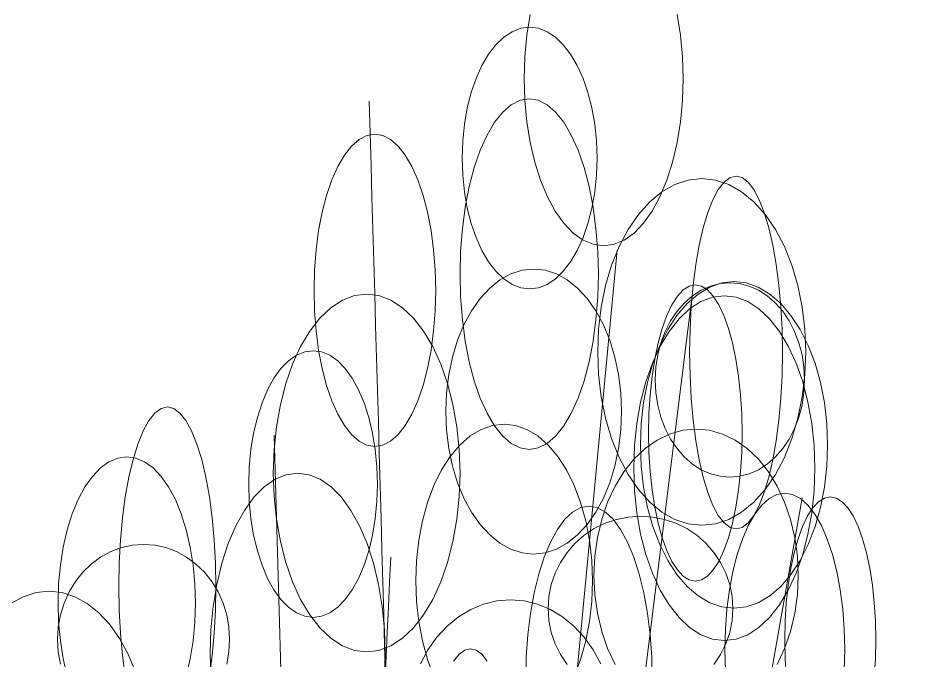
# Model space of a CAD drawing. Header units: millimetres. Extents: x -1800 to 33200, y -8500 to 38400.
# Drawn here: x 4483 to 5395, y 14070 to 14713 of the extents above; entities that cross this region are included whole.
import ezdxf

# ---------------------------------------------------------------- set-up
doc = ezdxf.new("R2010")
doc.units = ezdxf.units.MM
doc.layers.add('E-CEILING', color=7, linetype='Continuous', lineweight=18)
doc.layers.add('E-PLANT', color=3, linetype='Continuous', lineweight=13)

msp = doc.modelspace()

# ---------------------------------------------------------------- linework, layer by layer
at = {"layer": 'E-CEILING'}
for points in [[(258.98, 15961.72), (1066.14, 15606.34), (1873.3, 15444.5), (2680.46, 15350.16), (3487.61, 15260.06), (4294.77, 15128.36), (5101.93, 14952.26), (5909.09, 14778.09), (6716.25, 14679.52), (7523.4, 14717.42), (8330.56, 14902.48), (9137.72, 15181.13), (9944.88, 15453.74), (10752.04, 15617.55), (11559.2, 15613.35), (12366.35, 15452.58), (13173.51, 15210.9), (13980.67, 14991.5), (14787.83, 14876.34), (15594.99, 14889.72), (16402.14, 14991.99), (17209.3, 15105.4), (18016.46, 15157.99), (18823.62, 15122.11), (19630.78, 15028.11), (20437.94, 14946.88), (21245.09, 14951.66), (22052.25, 15080.1), (22859.41, 15317.31), (23666.57, 15610.74), (24473.73, 15961.72)], [(258.98, 15961.72), (1066.14, 15592.22), (1873.3, 15423.95), (2680.46, 15325.87), (3487.61, 15232.19), (4294.77, 15095.26), (5101.93, 14912.16), (5909.09, 14731.08), (6716.25, 14628.59), (7523.4, 14667.99), (8330.56, 14860.4), (9137.72, 15150.12), (9944.88, 15433.56), (10752.04, 15603.87), (11559.2, 15599.52), (12366.35, 15432.35), (13173.51, 15181.07), (13980.67, 14952.96), (14787.83, 14833.23), (15594.99, 14847.14), (16402.14, 14953.46), (17209.3, 15071.39), (18016.46, 15126.06), (18823.62, 15088.76), (19630.78, 14991.02), (20437.94, 14906.56), (21245.09, 14911.54), (22052.25, 15045.08), (22859.41, 15291.71), (23666.57, 15596.8), (24473.73, 15961.72)], [(258.98, 15961.72), (1066.14, 15578.11), (1873.3, 15403.4), (2680.46, 15301.58), (3487.61, 15204.32), (4294.77, 15062.15), (5101.93, 14872.06), (5909.09, 14684.06), (6716.25, 14577.66), (7523.4, 14618.56), (8330.56, 14818.33), (9137.72, 15119.11), (9944.88, 15413.38), (10752.04, 15590.2), (11559.2, 15585.68), (12366.35, 15412.13), (13173.51, 15151.25), (13980.67, 14914.42), (14787.83, 14790.11), (15594.99, 14804.56), (16402.14, 14914.94), (17209.3, 15037.37), (18016.46, 15094.14), (18823.62, 15055.41), (19630.78, 14953.93), (20437.94, 14866.25), (21245.09, 14871.41), (22052.25, 15010.06), (22859.41, 15266.11), (23666.57, 15582.85), (24473.73, 15961.72)]]:
    msp.add_spline(points, degree=3, dxfattribs=at)
at = {"layer": 'E-PLANT'}
for q in [(5082.85, 14480.67), (5157.94, 14435.45), (4739.25, 14295.43), (5267.92, 14232.59)]:
    msp.add_line((4812.73, 11663.48), q, dxfattribs=at)
for points in [[(5142.76, 14716.48), (5146.11, 14695.75), (5148.14, 14674.28), (5148.82, 14652.43), (5148.82, 14652.43), (5148.14, 14630.59), (5146.11, 14609.12), (5142.76, 14588.39), (5138.15, 14568.75), (5132.36, 14550.55), (5125.49, 14534.09), (5117.66, 14519.66), (5108.99, 14507.5), (5099.65, 14497.81), (5089.78, 14490.78), (5079.57, 14486.51), (5069.17, 14485.07), (5058.77, 14486.51), (5048.55, 14490.78), (5038.69, 14497.81), (5029.34, 14507.5), (5020.68, 14519.66), (5012.85, 14534.09), (5005.98, 14550.55), (5000.19, 14568.75), (4995.58, 14588.39), (4992.23, 14609.12), (4990.2, 14630.59), (4989.52, 14652.43), (4990.2, 14674.28), (4992.23, 14695.75), (4995.58, 14716.48)], [(4590.09, 14053.86), (4587.28, 14074.97), (4585.23, 14097.25), (4583.99, 14120.34), (4583.57, 14143.82), (4583.99, 14167.31), (4585.23, 14190.39), (4587.28, 14212.67), (4590.09, 14233.78), (4593.63, 14253.35), (4597.83, 14271.05), (4602.61, 14286.56), (4607.91, 14299.64), (4613.61, 14310.05), (4619.64, 14317.61), (4625.88, 14322.2), (4632.24, 14323.74), (4638.59, 14322.2), (4644.83, 14317.61), (4650.86, 14310.05), (4656.57, 14299.64), (4661.86, 14286.56), (4666.65, 14271.05), (4670.84, 14253.35), (4674.38, 14233.78), (4677.19, 14212.67), (4679.24, 14190.39), (4680.48, 14167.31), (4680.9, 14143.82), (4680.9, 14143.82), (4680.48, 14120.34), (4679.24, 14097.25), (4677.19, 14074.97), (4674.38, 14053.86)], [(4899.22, 14053.93), (4892.79, 14071.01), (4887.67, 14089.44), (4883.94, 14108.9), (4881.68, 14129.05), (4880.93, 14149.55), (4881.68, 14170.05), (4883.94, 14190.21), (4887.67, 14209.66), (4892.79, 14228.09), (4899.22, 14245.17), (4906.86, 14260.62), (4915.56, 14274.17), (4925.19, 14285.58), (4935.58, 14294.67), (4946.54, 14301.27), (4957.9, 14305.28), (4969.46, 14306.63), (4981.01, 14305.28), (4992.37, 14301.27), (5003.34, 14294.67), (5013.72, 14285.58), (5023.35, 14274.17), (5032.06, 14260.62), (5039.69, 14245.17), (5046.13, 14228.09), (5051.25, 14209.66), (5054.97, 14190.21), (5057.23, 14170.05), (5057.99, 14149.55), (5057.99, 14149.55), (5057.23, 14129.05), (5054.97, 14108.9), (5051.25, 14089.44), (5046.13, 14071.01), (5039.69, 14053.93)], [(5080.55, 14066), (5073.12, 14081.92), (5067.19, 14099.1), (5062.89, 14117.24), (5060.28, 14136.03), (5059.4, 14155.14), (5060.28, 14174.25), (5062.89, 14193.04), (5067.19, 14211.18), (5073.12, 14228.36), (5080.55, 14244.29), (5089.38, 14258.69), (5099.45, 14271.32), (5110.58, 14281.96), (5122.59, 14290.43), (5135.27, 14296.59), (5148.4, 14300.32), (5161.76, 14301.58), (5175.12, 14300.32), (5188.25, 14296.59), (5200.93, 14290.43), (5212.93, 14281.96), (5224.07, 14271.32), (5234.13, 14258.69), (5242.96, 14244.29), (5250.4, 14228.36), (5256.32, 14211.18), (5260.62, 14193.04), (5263.24, 14174.25), (5264.11, 14155.14), (5264.11, 14155.14), (5263.24, 14136.03), (5260.62, 14117.24), (5256.32, 14099.1), (5250.4, 14081.92), (5242.96, 14066)], [(4531.95, 14054.24), (4527.97, 14071.42), (4525.07, 14089.55), (4523.31, 14108.33), (4522.72, 14127.44), (4523.31, 14146.55), (4525.07, 14165.33), (4527.97, 14183.46), (4531.95, 14200.64), (4536.95, 14216.56), (4542.89, 14230.96), (4549.67, 14243.58), (4557.16, 14254.22), (4565.23, 14262.69), (4573.76, 14268.85), (4582.6, 14272.58), (4591.59, 14273.84), (4600.57, 14272.58), (4609.41, 14268.85), (4617.94, 14262.69), (4626.02, 14254.22), (4633.51, 14243.58), (4640.28, 14230.96), (4646.22, 14216.56), (4651.22, 14200.64), (4655.21, 14183.46), (4658.1, 14165.33), (4659.86, 14146.55), (4660.45, 14127.44), (4660.45, 14127.44), (4659.86, 14108.33), (4658.1, 14089.55), (4655.21, 14071.42), (4651.22, 14054.24)], [(4675.86, 14053.58), (4675.11, 14077.12), (4675.86, 14100.66), (4678.1, 14123.8), (4681.78, 14146.13), (4686.85, 14167.29), (4693.22, 14186.91), (4700.78, 14204.64), (4709.4, 14220.2), (4718.93, 14233.3), (4729.21, 14243.73), (4740.06, 14251.32), (4751.3, 14255.92), (4762.74, 14257.46), (4774.18, 14255.92), (4785.42, 14251.32), (4796.27, 14243.73), (4806.55, 14233.3), (4816.09, 14220.2), (4824.7, 14204.64), (4832.26, 14186.91), (4838.63, 14167.29), (4843.7, 14146.13), (4847.38, 14123.8), (4849.62, 14100.66), (4850.37, 14077.12), (4850.37, 14077.12), (4849.62, 14053.58)], [(5191.03, 14060.34), (5190.51, 14080.78), (5191.03, 14101.22), (5192.56, 14121.31), (5195.08, 14140.7), (5198.56, 14159.07), (5202.93, 14176.1), (5208.11, 14191.5), (5214.02, 14205), (5220.55, 14216.38), (5227.6, 14225.44), (5235.05, 14232.03), (5242.76, 14236.02), (5250.6, 14237.36), (5258.44, 14236.02), (5266.15, 14232.03), (5273.59, 14225.44), (5280.64, 14216.38), (5287.18, 14205), (5293.09, 14191.5), (5298.27, 14176.1), (5302.64, 14159.07), (5306.11, 14140.7), (5308.64, 14121.31), (5310.17, 14101.22), (5310.69, 14080.78), (5310.69, 14080.78), (5310.17, 14060.34)], [(5252.07, 14053.72), (5250.91, 14072.06), (5250.51, 14090.73), (5250.91, 14109.39), (5252.07, 14127.73), (5253.99, 14145.45), (5256.63, 14162.22), (5259.94, 14177.77), (5263.88, 14191.84), (5268.36, 14204.17), (5273.32, 14214.56), (5278.68, 14222.83), (5284.33, 14228.84), (5290.18, 14232.49), (5296.13, 14233.72), (5302.09, 14232.49), (5307.94, 14228.84), (5313.59, 14222.83), (5318.94, 14214.56), (5323.9, 14204.17), (5328.39, 14191.84), (5332.33, 14177.77), (5335.64, 14162.22), (5338.28, 14145.45), (5340.2, 14127.73), (5341.36, 14109.39), (5341.75, 14090.73), (5341.75, 14090.73), (5341.36, 14072.06), (5340.2, 14053.72)], [(4991.1, 14050.48), (4991.64, 14073.19), (4993.26, 14095.51), (4995.92, 14117.06), (4999.59, 14137.48), (5004.19, 14156.4), (5009.66, 14173.51), (5015.89, 14188.52), (5022.79, 14201.16), (5030.22, 14211.23), (5038.07, 14218.55), (5046.2, 14222.99), (5054.48, 14224.48), (5062.75, 14222.99), (5070.88, 14218.55), (5078.73, 14211.23), (5086.17, 14201.16), (5093.06, 14188.52), (5099.29, 14173.51), (5104.76, 14156.4), (5109.37, 14137.48), (5113.03, 14117.06), (5115.7, 14095.51), (5117.32, 14073.19), (5117.86, 14050.48)], [(5032.67, 14065.76), (5025.95, 14075.8), (5020.59, 14086.63), (5016.7, 14098.07), (5014.34, 14109.92), (5013.55, 14121.97), (5014.34, 14134.02), (5016.7, 14145.87), (5020.59, 14157.3), (5025.95, 14168.14), (5032.67, 14178.18), (5040.65, 14187.26), (5049.75, 14195.22), (5059.81, 14201.93), (5070.67, 14207.28), (5082.13, 14211.16), (5094, 14213.51), (5106.08, 14214.3), (5118.16, 14213.51), (5130.03, 14211.16), (5141.49, 14207.28), (5152.34, 14201.93), (5162.41, 14195.22), (5171.5, 14187.26), (5179.49, 14178.18), (5186.21, 14168.14), (5191.56, 14157.3), (5195.45, 14145.87), (5197.81, 14134.02), (5198.61, 14121.97), (5198.61, 14121.97), (5197.81, 14109.92), (5195.45, 14098.07), (5191.56, 14086.63), (5186.21, 14075.8), (5179.49, 14065.76)], [(4525.22, 14066.33), (4523.03, 14078.54), (4522.29, 14090.97), (4523.03, 14103.4), (4525.22, 14115.61), (4528.85, 14127.4), (4533.83, 14138.57), (4540.09, 14148.93), (4547.53, 14158.29), (4556, 14166.5), (4565.37, 14173.42), (4575.48, 14178.93), (4586.15, 14182.93), (4597.21, 14185.36), (4608.45, 14186.18), (4619.7, 14185.36), (4630.76, 14182.93), (4641.43, 14178.93), (4651.54, 14173.42), (4660.91, 14166.5), (4669.38, 14158.29), (4676.81, 14148.93), (4683.08, 14138.57), (4688.06, 14127.4), (4691.68, 14115.61), (4693.88, 14103.4), (4694.62, 14090.97), (4694.62, 14090.97), (4693.88, 14078.54), (4691.68, 14066.33)], [(4475.53, 14126.98), (4487.91, 14133.77), (4500.73, 14137.89), (4513.77, 14139.27), (4526.81, 14137.89), (4539.63, 14133.77), (4552.01, 14126.98), (4563.73, 14117.64), (4574.6, 14105.91), (4584.43, 14091.99), (4593.05, 14076.11), (4600.31, 14058.55)], [(4885.62, 14066.59), (4893.2, 14080.53), (4902.19, 14093.14), (4912.44, 14104.2), (4923.78, 14113.52), (4936.01, 14120.93), (4948.93, 14126.32), (4962.3, 14129.6), (4975.91, 14130.69), (4989.52, 14129.6), (5002.9, 14126.32), (5015.81, 14120.93), (5028.04, 14113.52), (5039.38, 14104.2), (5049.64, 14093.14), (5058.63, 14080.53), (5066.21, 14066.59)], [(4918.88, 14069.29), (4924.34, 14076.09), (4929.99, 14080.22), (4935.75, 14081.6), (4941.5, 14080.22), (4947.16, 14076.09), (4952.62, 14069.29)]]:
    msp.add_lwpolyline(points, dxfattribs=at)
for points in [[(5062.51, 14572.87), (5061.93, 14555.78), (5060.21, 14538.98), (5057.37, 14522.77), (5053.46, 14507.41), (5048.55, 14493.17), (5042.73, 14480.29), (5036.09, 14469), (5028.74, 14459.49), (5020.82, 14451.91), (5012.46, 14446.41), (5003.79, 14443.07), (4994.98, 14441.95), (4986.16, 14443.07), (4977.5, 14446.41), (4969.14, 14451.91), (4961.21, 14459.49), (4953.87, 14469), (4947.23, 14480.29), (4941.4, 14493.17), (4936.5, 14507.41), (4932.59, 14522.77), (4929.75, 14538.98), (4928.03, 14555.78), (4927.45, 14572.87), (4928.03, 14589.96), (4929.75, 14606.76), (4932.59, 14622.97), (4936.5, 14638.33), (4941.4, 14652.57), (4947.23, 14665.45), (4953.87, 14676.74), (4961.21, 14686.25), (4969.14, 14693.83), (4977.5, 14699.33), (4986.16, 14702.67), (4994.98, 14703.79), (5003.79, 14702.67), (5012.46, 14699.33), (5020.82, 14693.83), (5028.74, 14686.25), (5036.09, 14676.74), (5042.73, 14665.45), (5048.55, 14652.57), (5053.46, 14638.33), (5057.37, 14622.97), (5060.21, 14606.76), (5061.93, 14589.96), (5062.51, 14572.87)], [(5063.84, 14456.67), (5063.25, 14433.77), (5061.48, 14411.25), (5058.57, 14389.52), (5054.56, 14368.93), (5049.53, 14349.85), (5043.56, 14332.59), (5036.74, 14317.46), (5029.21, 14304.7), (5021.08, 14294.55), (5012.5, 14287.17), (5003.62, 14282.69), (4994.58, 14281.19), (4985.53, 14282.69), (4976.65, 14287.17), (4968.07, 14294.55), (4959.94, 14304.7), (4952.41, 14317.46), (4945.6, 14332.59), (4939.62, 14349.85), (4934.59, 14368.93), (4930.58, 14389.52), (4927.67, 14411.25), (4925.9, 14433.77), (4925.31, 14456.67), (4925.9, 14479.58), (4927.67, 14502.09), (4930.58, 14523.82), (4934.59, 14544.41), (4939.62, 14563.5), (4945.6, 14580.75), (4952.41, 14595.89), (4959.94, 14608.64), (4968.07, 14618.79), (4976.65, 14626.17), (4985.53, 14630.65), (4994.58, 14632.15), (5003.62, 14630.65), (5012.5, 14626.17), (5021.08, 14618.79), (5029.21, 14608.64), (5036.74, 14595.89), (5043.56, 14580.75), (5049.53, 14563.5), (5054.56, 14544.41), (5058.57, 14523.82), (5061.48, 14502.09), (5063.25, 14479.58), (5063.84, 14456.67)], [(4900.99, 14440.38), (4900.47, 14419.98), (4898.92, 14399.93), (4896.36, 14380.58), (4892.83, 14362.25), (4888.4, 14345.25), (4883.15, 14329.88), (4877.15, 14316.4), (4870.53, 14305.05), (4863.38, 14296.01), (4855.83, 14289.44), (4848.01, 14285.45), (4840.06, 14284.11), (4832.1, 14285.45), (4824.28, 14289.44), (4816.74, 14296.01), (4809.59, 14305.05), (4802.96, 14316.4), (4796.97, 14329.88), (4791.71, 14345.25), (4787.28, 14362.25), (4783.76, 14380.58), (4781.19, 14399.93), (4779.64, 14419.98), (4779.12, 14440.38), (4779.64, 14460.77), (4781.19, 14480.82), (4783.76, 14500.18), (4787.28, 14518.51), (4791.71, 14535.51), (4796.97, 14550.87), (4802.96, 14564.35), (4809.59, 14575.71), (4816.74, 14584.75), (4824.28, 14591.32), (4832.1, 14595.31), (4840.06, 14596.64), (4848.01, 14595.31), (4855.83, 14591.32), (4863.38, 14584.75), (4870.53, 14575.71), (4877.15, 14564.35), (4883.15, 14550.87), (4888.4, 14535.51), (4892.83, 14518.51), (4896.36, 14500.18), (4898.92, 14480.82), (4900.47, 14460.77), (4900.99, 14440.38)], [(5248.26, 14378.15), (5247.86, 14355.1), (5246.68, 14332.44), (5244.72, 14310.57), (5242.03, 14289.85), (5238.65, 14270.65), (5234.64, 14253.28), (5230.07, 14238.05), (5225.01, 14225.22), (5219.56, 14215), (5213.8, 14207.58), (5207.83, 14203.07), (5201.77, 14201.56), (5195.7, 14203.07), (5189.73, 14207.58), (5183.97, 14215), (5178.52, 14225.22), (5173.46, 14238.05), (5168.89, 14253.28), (5164.88, 14270.65), (5161.5, 14289.85), (5158.81, 14310.57), (5156.85, 14332.44), (5155.67, 14355.1), (5155.27, 14378.15), (5155.67, 14401.2), (5156.85, 14423.85), (5158.81, 14445.72), (5161.5, 14466.44), (5164.88, 14485.64), (5168.89, 14503.01), (5173.46, 14518.24), (5178.52, 14531.07), (5183.97, 14541.29), (5189.73, 14548.71), (5195.7, 14553.22), (5201.77, 14554.73), (5207.83, 14553.22), (5213.8, 14548.71), (5219.56, 14541.29), (5225.01, 14531.07), (5230.07, 14518.24), (5234.64, 14503.01), (5238.65, 14485.64), (5242.03, 14466.44), (5244.72, 14445.72), (5246.68, 14423.85), (5247.86, 14401.2), (5248.26, 14378.15)], [(5271.66, 14378.77), (5270.77, 14356.12), (5268.11, 14333.85), (5263.73, 14312.35), (5257.7, 14291.99), (5250.12, 14273.12), (5241.13, 14256.05), (5230.88, 14241.08), (5219.54, 14228.47), (5207.31, 14218.43), (5194.4, 14211.13), (5181.03, 14206.7), (5167.42, 14205.22), (5153.82, 14206.7), (5140.44, 14211.13), (5127.53, 14218.43), (5115.3, 14228.47), (5103.97, 14241.08), (5093.72, 14256.05), (5084.73, 14273.12), (5077.15, 14291.99), (5071.12, 14312.35), (5066.74, 14333.85), (5064.08, 14356.12), (5063.19, 14378.77), (5064.08, 14401.42), (5066.74, 14423.69), (5071.12, 14445.18), (5077.15, 14465.54), (5084.73, 14484.42), (5093.72, 14501.48), (5103.97, 14516.45), (5115.3, 14529.06), (5127.53, 14539.11), (5140.44, 14546.4), (5153.82, 14550.83), (5167.42, 14552.32), (5181.03, 14550.83), (5194.4, 14546.4), (5207.31, 14539.11), (5219.54, 14529.06), (5230.88, 14516.45), (5241.13, 14501.48), (5250.12, 14484.42), (5257.7, 14465.54), (5263.73, 14445.18), (5268.11, 14423.69), (5270.77, 14401.42), (5271.66, 14378.77)], [(5087.03, 14319.1), (5086.28, 14300.48), (5084.04, 14282.18), (5080.34, 14264.52), (5075.24, 14247.78), (5068.85, 14232.27), (5061.26, 14218.24), (5052.6, 14205.94), (5043.03, 14195.57), (5032.71, 14187.32), (5021.81, 14181.32), (5010.52, 14177.68), (4999.03, 14176.46), (4987.54, 14177.68), (4976.25, 14181.32), (4965.35, 14187.32), (4955.03, 14195.57), (4945.45, 14205.94), (4936.8, 14218.24), (4929.21, 14232.27), (4922.81, 14247.78), (4917.72, 14264.52), (4914.02, 14282.18), (4911.78, 14300.48), (4911.02, 14319.1), (4911.78, 14337.72), (4914.02, 14356.02), (4917.72, 14373.69), (4922.81, 14390.42), (4929.21, 14405.93), (4936.8, 14419.96), (4945.45, 14432.26), (4955.03, 14442.63), (4965.35, 14450.88), (4976.25, 14456.88), (4987.54, 14460.52), (4999.03, 14461.74), (5010.52, 14460.52), (5021.81, 14456.88), (5032.71, 14450.88), (5043.03, 14442.63), (5052.6, 14432.26), (5061.26, 14419.96), (5068.85, 14405.93), (5075.24, 14390.42), (5080.34, 14373.69), (5084.04, 14356.02), (5086.28, 14337.72), (5087.03, 14319.1)], [(5293.47, 14285.68), (5292.67, 14264.34), (5290.27, 14243.37), (5286.33, 14223.12), (5280.91, 14203.94), (5274.09, 14186.16), (5266, 14170.08), (5256.78, 14155.98), (5246.58, 14144.1), (5235.58, 14134.64), (5223.96, 14127.76), (5211.93, 14123.59), (5199.69, 14122.19), (5187.45, 14123.59), (5175.42, 14127.76), (5163.81, 14134.64), (5152.8, 14144.1), (5142.61, 14155.98), (5133.38, 14170.08), (5125.29, 14186.16), (5118.48, 14203.94), (5113.05, 14223.12), (5109.11, 14243.37), (5106.72, 14264.34), (5105.92, 14285.68), (5106.72, 14307.02), (5109.11, 14327.99), (5113.05, 14348.24), (5118.48, 14367.42), (5125.29, 14385.21), (5133.38, 14401.28), (5142.61, 14415.38), (5152.8, 14427.27), (5163.81, 14436.72), (5175.42, 14443.6), (5187.45, 14447.77), (5199.69, 14449.17), (5211.93, 14447.77), (5223.96, 14443.6), (5235.58, 14436.72), (5246.58, 14427.27), (5256.78, 14415.38), (5266, 14401.28), (5274.09, 14385.21), (5280.91, 14367.42), (5286.33, 14348.24), (5290.27, 14327.99), (5292.67, 14307.02), (5293.47, 14285.68)], [(5207.78, 14297.53), (5207.38, 14278.18), (5206.18, 14259.16), (5204.21, 14240.79), (5201.5, 14223.39), (5198.1, 14207.27), (5194.06, 14192.68), (5189.45, 14179.9), (5184.36, 14169.12), (5178.87, 14160.54), (5173.07, 14154.31), (5167.06, 14150.52), (5160.94, 14149.25), (5154.83, 14150.52), (5148.82, 14154.31), (5143.02, 14160.54), (5137.53, 14169.12), (5132.43, 14179.9), (5127.83, 14192.68), (5123.79, 14207.27), (5120.39, 14223.39), (5117.68, 14240.79), (5115.71, 14259.16), (5114.51, 14278.18), (5114.11, 14297.53), (5114.51, 14316.89), (5115.71, 14335.91), (5117.68, 14354.28), (5120.39, 14371.67), (5123.79, 14387.8), (5127.83, 14402.38), (5132.43, 14415.17), (5137.53, 14425.95), (5143.02, 14434.53), (5148.82, 14440.76), (5154.83, 14444.55), (5160.94, 14445.81), (5167.06, 14444.55), (5173.07, 14440.76), (5178.87, 14434.53), (5184.36, 14425.95), (5189.45, 14415.17), (5194.06, 14402.38), (5198.1, 14387.8), (5201.5, 14371.67), (5204.21, 14354.28), (5206.18, 14335.91), (5207.38, 14316.89), (5207.78, 14297.53)], [(5270.35, 14350.74), (5269.71, 14338.04), (5267.8, 14325.56), (5264.66, 14313.52), (5260.33, 14302.1), (5254.89, 14291.52), (5248.44, 14281.96), (5241.08, 14273.57), (5232.95, 14266.5), (5224.17, 14260.87), (5214.91, 14256.78), (5205.31, 14254.3), (5195.55, 14253.47), (5185.78, 14254.3), (5176.19, 14256.78), (5166.92, 14260.87), (5158.14, 14266.5), (5150.01, 14273.57), (5142.65, 14281.96), (5136.2, 14291.52), (5130.77, 14302.1), (5126.44, 14313.52), (5123.29, 14325.56), (5121.38, 14338.04), (5120.74, 14350.74), (5121.38, 14363.44), (5123.29, 14375.92), (5126.44, 14387.97), (5130.77, 14399.38), (5136.2, 14409.96), (5142.65, 14419.52), (5150.01, 14427.91), (5158.14, 14434.98), (5166.92, 14440.61), (5176.19, 14444.7), (5185.78, 14447.18), (5195.55, 14448.02), (5205.31, 14447.18), (5214.91, 14444.7), (5224.17, 14440.61), (5232.95, 14434.98), (5241.08, 14427.91), (5248.44, 14419.52), (5254.89, 14409.96), (5260.33, 14399.38), (5264.66, 14387.97), (5267.8, 14375.92), (5269.71, 14363.44), (5270.35, 14350.74)], [(4925.4, 14257.58), (4924.6, 14234.21), (4922.21, 14211.24), (4918.28, 14189.06), (4912.87, 14168.06), (4906.07, 14148.58), (4898, 14130.98), (4888.8, 14115.53), (4878.62, 14102.52), (4867.64, 14092.16), (4856.06, 14084.64), (4844.05, 14080.07), (4831.84, 14078.53), (4819.63, 14080.07), (4807.63, 14084.64), (4796.04, 14092.16), (4785.06, 14102.52), (4774.88, 14115.53), (4765.68, 14130.98), (4757.61, 14148.58), (4750.81, 14168.06), (4745.4, 14189.06), (4741.47, 14211.24), (4739.08, 14234.21), (4738.28, 14257.58), (4739.08, 14280.95), (4741.47, 14303.92), (4745.4, 14326.09), (4750.81, 14347.1), (4757.61, 14366.57), (4765.68, 14384.18), (4774.88, 14399.62), (4785.06, 14412.63), (4796.04, 14422.99), (4807.63, 14430.52), (4819.63, 14435.09), (4831.84, 14436.62), (4844.05, 14435.09), (4856.06, 14430.52), (4867.64, 14422.99), (4878.62, 14412.63), (4888.8, 14399.62), (4898, 14384.18), (4906.07, 14366.57), (4912.87, 14347.1), (4918.28, 14326.09), (4922.21, 14303.92), (4924.6, 14280.95), (4925.4, 14257.58)], [(5280.67, 14262.42), (5279.89, 14239.89), (5277.58, 14217.74), (5273.76, 14196.36), (5268.52, 14176.11), (5261.93, 14157.34), (5254.1, 14140.36), (5245.18, 14125.47), (5235.32, 14112.93), (5224.68, 14102.94), (5213.44, 14095.68), (5201.81, 14091.28), (5189.97, 14089.8), (5178.13, 14091.28), (5166.49, 14095.68), (5155.26, 14102.94), (5144.62, 14112.93), (5134.75, 14125.47), (5125.83, 14140.36), (5118.01, 14157.34), (5111.42, 14176.11), (5106.17, 14196.36), (5102.36, 14217.74), (5100.04, 14239.89), (5099.27, 14262.42), (5100.04, 14284.95), (5102.36, 14307.09), (5106.17, 14328.47), (5111.42, 14348.72), (5118.01, 14367.5), (5125.83, 14384.47), (5134.75, 14399.36), (5144.62, 14411.91), (5155.26, 14421.89), (5166.49, 14429.15), (5178.13, 14433.55), (5189.97, 14435.03), (5201.81, 14433.55), (5213.44, 14429.15), (5224.68, 14421.89), (5235.32, 14411.91), (5245.18, 14399.36), (5254.1, 14384.47), (5261.93, 14367.5), (5268.52, 14348.72), (5273.76, 14328.47), (5277.58, 14307.09), (5279.89, 14284.95), (5280.67, 14262.42)], [(4842.7, 14246.5), (4842.14, 14229.08), (4840.5, 14211.96), (4837.79, 14195.43), (4834.06, 14179.77), (4829.37, 14165.26), (4823.81, 14152.13), (4817.46, 14140.63), (4810.45, 14130.93), (4802.88, 14123.21), (4794.9, 14117.59), (4786.62, 14114.19), (4778.2, 14113.05), (4769.79, 14114.19), (4761.51, 14117.59), (4753.52, 14123.21), (4745.96, 14130.93), (4738.94, 14140.63), (4732.6, 14152.13), (4727.04, 14165.26), (4722.35, 14179.77), (4718.62, 14195.43), (4715.91, 14211.96), (4714.26, 14229.08), (4713.71, 14246.5), (4714.26, 14263.92), (4715.91, 14281.04), (4718.62, 14297.57), (4722.35, 14313.23), (4727.04, 14327.74), (4732.6, 14340.86), (4738.94, 14352.37), (4745.96, 14362.07), (4753.52, 14369.79), (4761.51, 14375.4), (4769.79, 14378.81), (4778.2, 14379.95), (4786.62, 14378.81), (4794.9, 14375.4), (4802.88, 14369.79), (4810.45, 14362.07), (4817.46, 14352.37), (4823.81, 14340.86), (4829.37, 14327.74), (4834.06, 14313.23), (4837.79, 14297.57), (4840.5, 14281.04), (4842.14, 14263.92), (4842.7, 14246.5)]]:
    msp.add_lwpolyline(points, close=True, dxfattribs=at)
for points in [[(4855.9, 10522.66), (4877.48, 12576.13), (4834.32, 14629.61)], [(4769.57, 10522.66), (4791.15, 12576.13), (4855.9, 14173.28)]]:
    msp.add_spline(points, degree=3, dxfattribs=at)

doc.saveas('drawing.dxf')
